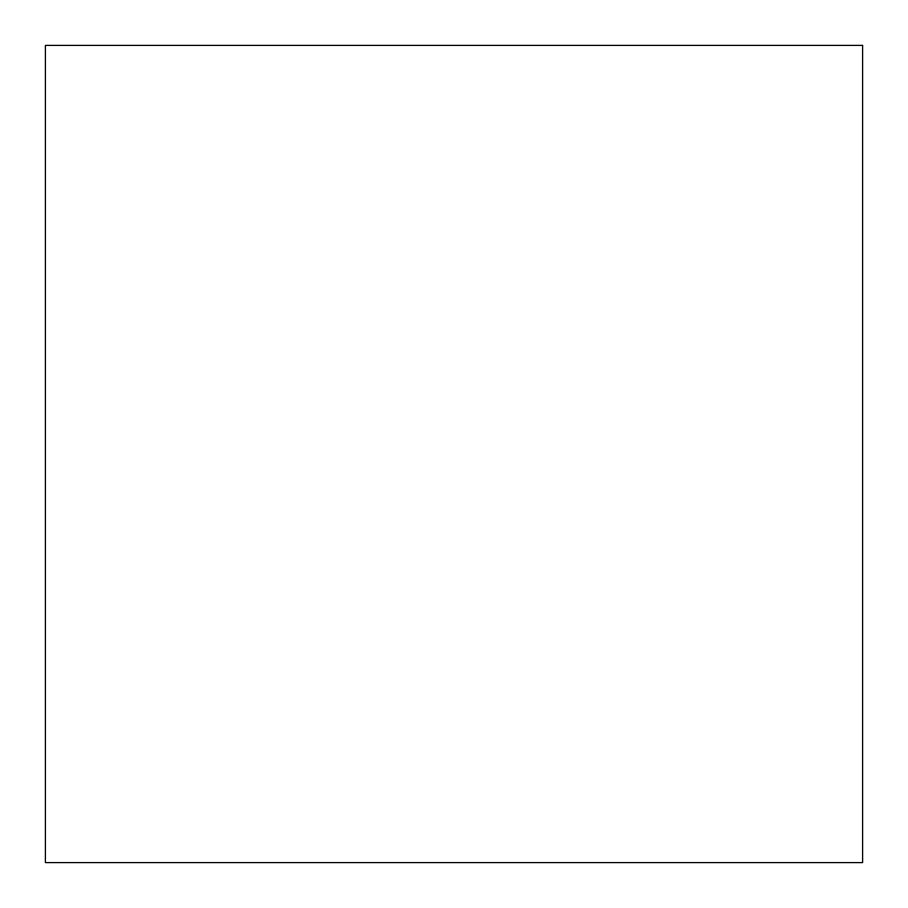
<?xml version="1.0" encoding="UTF-8"?>
<svg xmlns="http://www.w3.org/2000/svg" width="908" height="908" viewBox="0 0 908 908"><rect width="100%" height="100%" fill="white"/><g stroke="black" fill="none" stroke-linecap="round" stroke-linejoin="round"><path stroke-width="1.36" d="M862.6 45.4L45.4 45.4L45.4 862.6L862.6 862.6L862.6 45.4"/></g></svg>
